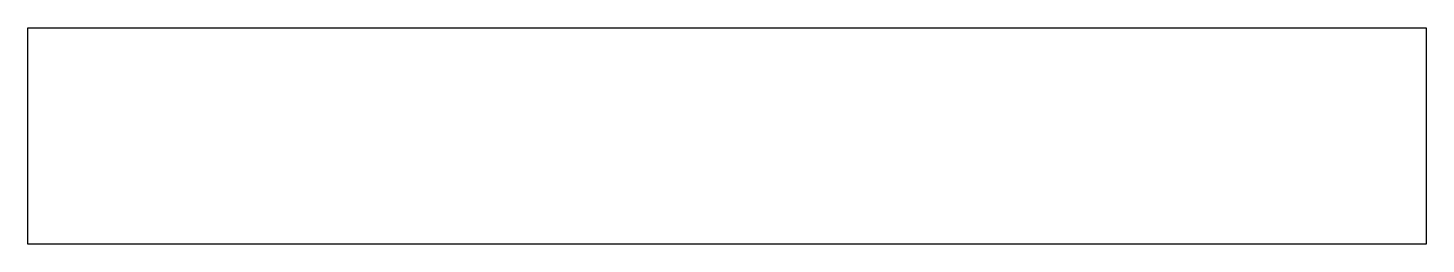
# Model space of a CAD drawing. Header units: metres. Extents: x -18.5 to 13.8, y -1.1 to 46.5.
# Drawn here: x -18.55 to 13.75, y 41.5 to 46.5 of the extents above.
import ezdxf

# ---------------------------------------------------------------- set-up
doc = ezdxf.new("R2010")
doc.units = ezdxf.units.M

msp = doc.modelspace()

# ---------------------------------------------------------------- linework, layer by layer
for p, q in [((-18.55, 46.429), (-18.55, 46.5)), ((-18.55, 46.5), (-18.191, 46.5)), ((-18.55, 46.335), (-18.55, 46.429)), ((-18.55, 46.327), (-18.55, 46.335)), ((-18.55, 46.309), (-18.55, 46.327)), ((-18.55, 46.282), (-18.55, 46.309)), ((-18.55, 46.248), (-18.55, 46.282)), ((-18.55, 45.111), (-18.55, 46.248)), ((-18.191, 46.5), (-15.693, 46.5)), ((-15.693, 46.5), (-15.373, 46.5)), ((-15.373, 46.5), (-14.95, 46.5)), ((-14.95, 46.5), (-14.429, 46.5)), ((-14.429, 46.5), (-13.842, 46.5)), ((-13.842, 46.5), (-13.262, 46.5)), ((-13.262, 46.5), (-12.793, 46.5)), ((-12.793, 46.5), (-12.534, 46.5)), ((-12.534, 46.5), (-2.471, 46.5)), ((-2.471, 46.5), (-1.587, 46.5)), ((-1.587, 46.5), (10.906, 46.5)), ((10.906, 46.5), (11.039, 46.5)), ((10.906, 46.5), (10.906, 46.5)), ((11.039, 46.5), (11.298, 46.5)), ((11.298, 46.5), (11.636, 46.5)), ((11.636, 46.5), (11.989, 46.5)), ((11.989, 46.5), (12.304, 46.5)), ((12.304, 46.5), (12.552, 46.5)), ((12.552, 46.5), (12.728, 46.5)), ((12.728, 46.5), (12.837, 46.5)), ((12.837, 46.5), (12.891, 46.5)), ((12.891, 46.5), (13.75, 46.5)), ((13.75, 46.5), (13.75, 45.111)), ((-18.55, 41.861), (-18.55, 45.111)), ((13.75, 45.111), (13.75, 41.5)), ((-18.55, 41.5), (-18.55, 41.861)), ((-15.847, 41.5), (-18.55, 41.5)), ((-15.402, 41.5), (-15.847, 41.5)), ((-14.862, 41.5), (-15.402, 41.5)), ((-14.275, 41.5), (-14.862, 41.5)), ((-13.74, 41.5), (-14.275, 41.5)), ((-13.385, 41.5), (-13.74, 41.5)), ((-0.597, 41.5), (-13.385, 41.5)), ((-0.002, 41.5), (-0.597, 41.5)), ((11.325, 41.5), (-0.002, 41.5)), ((11.485, 41.5), (11.325, 41.5)), ((11.763, 41.5), (11.485, 41.5)), ((12.096, 41.5), (11.763, 41.5)), ((12.415, 41.5), (12.096, 41.5)), ((12.677, 41.5), (12.415, 41.5)), ((12.869, 41.5), (12.677, 41.5)), ((13.75, 41.5), (12.869, 41.5))]:
    msp.add_line(p, q)

doc.saveas('drawing.dxf')
